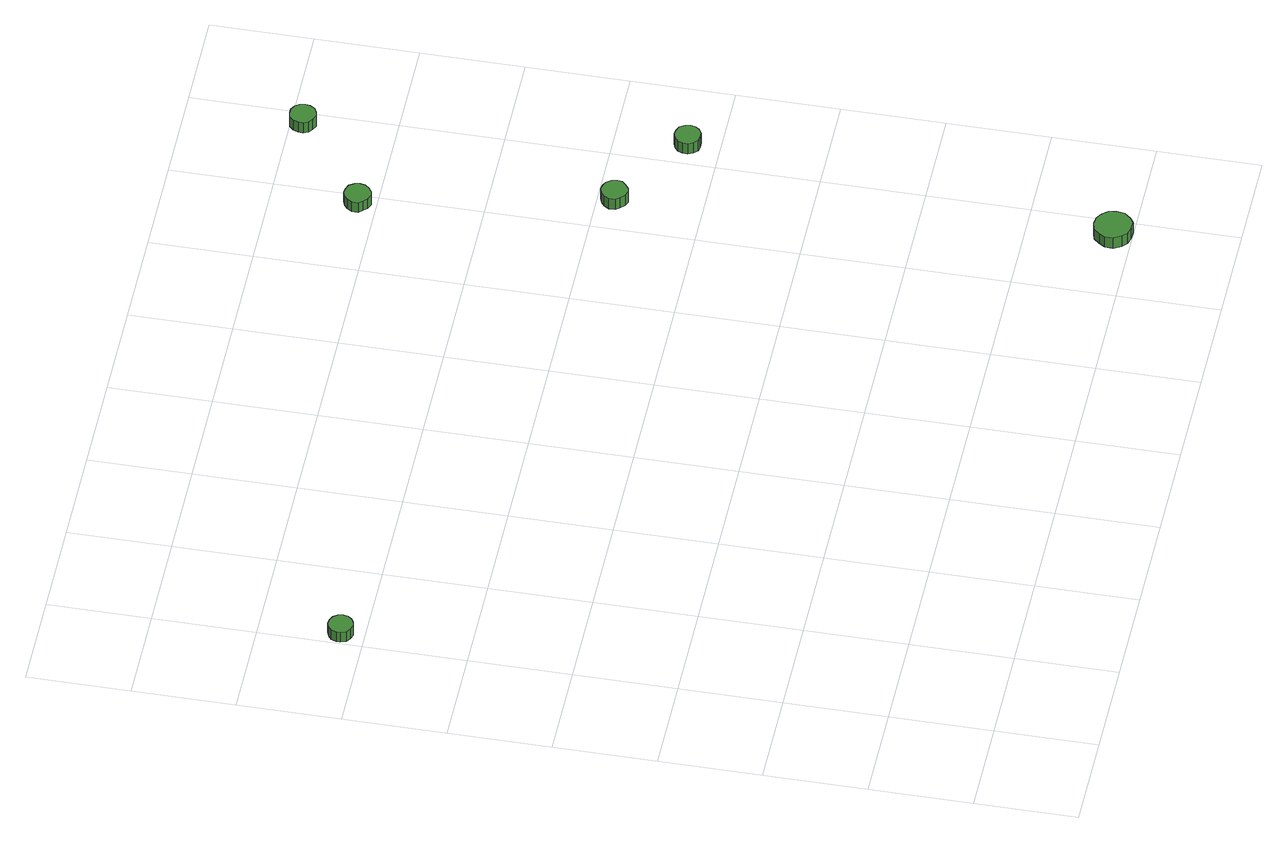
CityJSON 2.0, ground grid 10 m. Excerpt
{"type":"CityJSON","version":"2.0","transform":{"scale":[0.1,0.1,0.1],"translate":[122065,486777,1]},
"CityObjects":{
"tree1":{"type":"SolitaryVegetationObject","attributes":{"function":"something"},"geometry":[{"type":"MultiSurface","lod":"1","boundaries":[[[0,1,2,3,4,5,6,7,8,9,10,11,12,13,14]],[[15,16,17,18,19,20,21,22,23,24,25,26,27,28,29]],[[0,29,28,1]],[[1,28,27,2]],[[2,27,26,3]],[[3,26,25,4]],[[4,25,24,5]],[[5,24,23,6]],[[6,23,22,7]],[[7,22,21,8]],[[8,21,20,9]],[[9,20,19,10]],[[10,19,18,11]],[[11,18,17,12]],[[12,17,16,13]],[[13,16,15,14]],[[14,15,29,0]]]}]},
"tree2":{"type":"SolitaryVegetationObject","attributes":{"function":"something"},"geometry":[{"type":"MultiSurface","lod":"1","boundaries":[[[30,31,32,33,34,35,36,37,38,39,40,41,42,43,44]],[[45,46,47,48,49,50,51,52,53,54,55,56,57,58,59]],[[30,59,58,31]],[[31,58,57,32]],[[32,57,56,33]],[[33,56,55,34]],[[34,55,54,35]],[[35,54,53,36]],[[36,53,52,37]],[[37,52,51,38]],[[38,51,50,39]],[[39,50,49,40]],[[40,49,48,41]],[[41,48,47,42]],[[42,47,46,43]],[[43,46,45,44]],[[44,45,59,30]]]}]},
"tree3":{"type":"SolitaryVegetationObject","attributes":{"function":"something"},"geometry":[{"type":"MultiSurface","lod":"1","boundaries":[[[60,61,62,63,64,65,66,67,68,69,70,71,72,73,74]],[[75,76,77,78,79,80,81,82,83,84,85,86,87,88,89]],[[60,89,88,61]],[[61,88,87,62]],[[62,87,86,63]],[[63,86,85,64]],[[64,85,84,65]],[[65,84,83,66]],[[66,83,82,67]],[[67,82,81,68]],[[68,81,80,69]],[[69,80,79,70]],[[70,79,78,71]],[[71,78,77,72]],[[72,77,76,73]],[[73,76,75,74]],[[74,75,89,60]]]}]},
"tree4":{"type":"SolitaryVegetationObject","attributes":{"function":"something"},"geometry":[{"type":"MultiSurface","lod":"1","boundaries":[[[90,91,92,93,94,95,96,97,98,99,100,101,102,103,104]],[[105,106,107,108,109,110,111,112,113,114,115,116,117,118,119]],[[90,119,118,91]],[[91,118,117,92]],[[92,117,116,93]],[[93,116,115,94]],[[94,115,114,95]],[[95,114,113,96]],[[96,113,112,97]],[[97,112,111,98]],[[98,111,110,99]],[[99,110,109,100]],[[100,109,108,101]],[[101,108,107,102]],[[102,107,106,103]],[[103,106,105,104]],[[104,105,119,90]]]}]},
"tree5":{"type":"SolitaryVegetationObject","attributes":{"function":"something"},"geometry":[{"type":"MultiSurface","lod":"1","boundaries":[[[120,121,122,123,124,125,126,127,128,129,130,131,132,133,134]],[[135,136,137,138,139,140,141,142,143,144,145,146,147,148,149]],[[120,149,148,121]],[[121,148,147,122]],[[122,147,146,123]],[[123,146,145,124]],[[124,145,144,125]],[[125,144,143,126]],[[126,143,142,127]],[[127,142,141,128]],[[128,141,140,129]],[[129,140,139,130]],[[130,139,138,131]],[[131,138,137,132]],[[132,137,136,133]],[[133,136,135,134]],[[134,135,149,120]]]}]},
"tree6":{"type":"SolitaryVegetationObject","attributes":{"function":"something"},"geometry":[{"type":"MultiSurface","lod":"1","boundaries":[[[150,151,152,153,154,155,156,157,158,159,160,161,162,163,164]],[[165,166,167,168,169,170,171,172,173,174,175,176,177,178,179]],[[150,179,178,151]],[[151,178,177,152]],[[152,177,176,153]],[[153,176,175,154]],[[154,175,174,155]],[[155,174,173,156]],[[156,173,172,157]],[[157,172,171,158]],[[158,171,170,159]],[[159,170,169,160]],[[160,169,168,161]],[[161,168,167,162]],[[162,167,166,163]],[[163,166,165,164]],[[164,165,179,150]]]}]}
},
"vertices":[
[26,623,13],[25,628,13],[22,632,13],[18,634,13],[13,635,13],[8,633,13],[4,630,13],[2,625,13],[2,621,13],[4,616,13],[8,613,13],[13,611,13],[18,612,13],[22,614,13],[25,618,13],[25,618,1],[22,614,1],[18,612,1],[13,611,1],[8,613,1],[4,616,1],[2,621,1],[2,625,1],[4,630,1],[8,633,1],[13,635,1],[18,634,1],[22,632,1],[25,628,1],[26,623,1],
[700,19,13],[699,26,13],[694,32,13],[688,36,13],[680,37,13],[673,35,13],[668,29,13],[664,23,13],[664,15,13],[668,8,13],[673,3,13],[680,1,13],[688,1,13],[694,5,13],[699,11,13],[699,11,0],[694,5,0],[688,1,0],[680,1,0],[673,3,0],[668,8,0],[664,15,0],[664,23,0],[668,29,0],[673,35,0],[680,37,0],[688,36,0],[694,32,0],[699,26,0],[700,19,0],
[648,483,18],[647,488,18],[643,493,18],[639,495,18],[634,496,18],[629,494,18],[625,491,18],[622,486,18],[622,480,18],[625,476,18],[629,472,18],[634,470,18],[639,471,18],[643,474,18],[647,478,18],[647,478,5],[643,474,5],[639,471,5],[634,470,5],[629,472,5],[625,476,5],[622,480,5],[622,486,5],[625,491,5],[629,494,5],[634,496,5],[639,495,5],[643,493,5],[647,488,5],[648,483,5],
[601,718,15],[600,723,15],[597,728,15],[592,730,15],[587,731,15],[582,729,15],[578,726,15],[575,721,15],[575,715,15],[578,711,15],[582,707,15],[587,705,15],[592,706,15],[597,709,15],[600,713,15],[600,713,3],[597,709,3],[592,706,3],[587,705,3],[582,707,3],[578,711,3],[575,715,3],[575,721,3],[578,726,3],[582,729,3],[587,731,3],[592,730,3],[597,728,3],[600,723,3],[601,718,3],
[734,430,18],[733,435,18],[730,440,18],[725,442,18],[720,443,18],[715,441,18],[711,438,18],[709,433,18],[709,428,18],[711,423,18],[715,419,18],[720,418,18],[725,418,18],[730,421,18],[733,425,18],[733,425,5],[730,421,5],[725,418,5],[720,418,5],[715,419,5],[711,423,5],[709,428,5],[709,433,5],[711,438,5],[715,441,5],[720,443,5],[725,442,5],[730,440,5],[733,435,5],[734,430,5],
[698,789,14],[697,794,14],[694,798,14],[689,801,14],[684,801,14],[679,800,14],[675,796,14],[673,791,14],[673,786,14],[675,781,14],[679,778,14],[684,776,14],[689,777,14],[694,779,14],[697,784,14],[697,784,1],[694,779,1],[689,777,1],[684,776,1],[679,778,1],[675,781,1],[673,786,1],[673,791,1],[675,796,1],[679,800,1],[684,801,1],[689,801,1],[694,798,1],[697,794,1],[698,789,1]
]}
